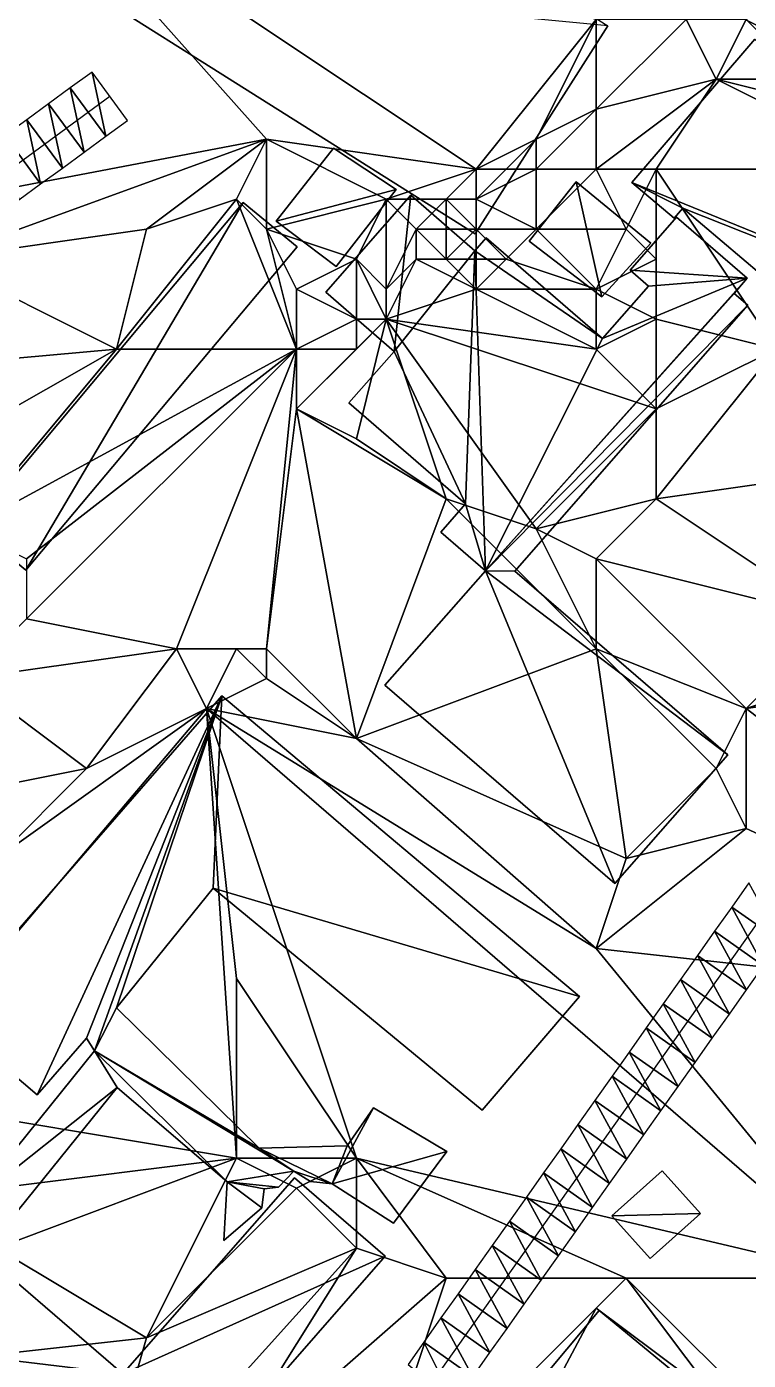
# Model space of a CAD drawing. Header units: metres. Extents: x -1103 to 901, y -902 to 905.
# Drawn here: x 556 to 604.1, y 50.5 to 139.5 of the extents above; entities that cross this region are included whole.
import ezdxf

# ---------------------------------------------------------------- set-up
doc = ezdxf.new("R2010")
doc.units = ezdxf.units.M
for name, color, linetype in [('OSM_BUILDING_FOOTPRINTS', 7, 'CONTINUOUS'), ('OSM_BUILDING_ROOFS', 1, 'CONTINUOUS'), ('OSM_BUILDING_WALLS', 8, 'CONTINUOUS'), ('OSM_ROAD_AXES', 2, 'CONTINUOUS'), ('OSM_ROAD_SURFACE', 9, 'CONTINUOUS'), ('OSM_TERRAIN', 3, 'CONTINUOUS')]:
    doc.layers.add(name, color=color, linetype=linetype)

msp = doc.modelspace()

# ---------------------------------------------------------------- linework, layer by layer
at = {"layer": 'OSM_BUILDING_FOOTPRINTS'}
for points in [[(558.889, 160.651, 11.126), (565.632, 156.802, 11.126), (564.537, 155.011, 11.126), (571.833, 150.41, 11.126), (572.54, 151.505, 11.126), (578.973, 147.446, 11.126), (578.255, 146.318, 11.126), (586.125, 141.353, 11.126), (587.805, 143.974, 11.126), (594.78, 139.572, 11.126), (585.915, 125.693, 11.126), (558.391, 143.067, 11.126), (556.556, 140.192, 11.126), (552.312, 142.868, 11.126), (553.937, 145.401, 11.126), (550.366, 147.657, 11.126), (558.889, 160.651, 11.126)], [(638.309, 108.197, 10.164), (633.258, 102.292, 10.164), (629.488, 105.477, 10.164), (627.654, 103.332, 10.164), (624.072, 106.373, 10.164), (615.704, 96.608, 10.164), (610.2, 101.264, 10.164), (618.811, 111.283, 10.164), (608.973, 119.611, 10.164), (608.254, 118.781, 10.164), (605.613, 121.015, 10.164), (606.331, 121.845, 10.164), (599.776, 127.396, 10.164), (599.201, 126.733, 10.164), (596.383, 129.11, 10.164), (604.585, 138.676, 10.164), (630.55, 116.691, 10.164), (629.599, 115.574, 10.164), (638.309, 108.197, 10.164)], [(576.486, 131.4, 12.444), (580.664, 128.635, 12.444), (576.652, 123.504, 12.444), (572.65, 126.523, 12.444), (576.486, 131.4, 12.444)], [(589.518, 125.196, 11.51), (592.658, 129.166, 11.51), (597.643, 125.063, 11.51), (594.382, 121.48, 11.51), (589.518, 125.196, 11.51)], [(575.955, 121.79, 10.566), (581.626, 128.259, 10.566), (585.904, 124.554, 10.566), (586.666, 125.417, 10.566), (594.426, 118.704, 10.566), (597.488, 122.199, 10.566), (596.261, 123.26, 10.566), (599.356, 126.799, 10.566), (604.076, 122.718, 10.566), (603.192, 121.712, 10.566), (604.109, 120.916, 10.566), (588.579, 103.177, 10.566), (602.771, 90.913, 10.566), (595.233, 82.32, 10.566), (579.912, 95.558, 10.566), (586.611, 103.199, 10.566), (583.626, 105.776, 10.566), (585.285, 107.667, 10.566), (577.503, 114.402, 10.566), (580.521, 117.841, 10.566), (575.955, 121.79, 10.566)], [(552.389, 106.197, 12.258), (570.462, 127.784, 12.258), (574.043, 124.82, 12.258), (555.959, 103.244, 12.258), (552.389, 106.197, 12.258)], [(550.907, 59.539, 9.167), (562.436, 49.597, 9.167), (573.877, 62.69, 9.167), (579.934, 57.459, 9.167), (561.739, 36.647, 9.167), (544.153, 51.82, 9.167), (550.907, 59.539, 9.167)], [(598.394, 63.155, 9.996), (600.958, 60.312, 9.996), (597.598, 57.315, 9.996), (595.033, 60.158, 9.996), (598.394, 63.155, 9.996)], [(594.193, 53.843, 7.769), (601.246, 48.026, 7.769), (570.958, 11.753, 7.769), (563.895, 17.57, 7.769), (594.193, 53.843, 7.769)]]:
    msp.add_polyline3d(points, close=True, dxfattribs=at)
for points in [[(550.454, 73.551, 9.439), (569.024, 94.861, 9.439), (592.878, 74.789, 9.439), (586.39, 67.213, 9.439), (568.449, 82.022, 9.439), (562.005, 74.037, 9.439), (571.522, 64.67, 9.439), (577.392, 64.825, 9.439), (579.138, 67.368, 9.439), (584.046, 64.449, 9.439), (580.487, 59.66, 9.439), (576.386, 62.292, 9.439), (574.938, 62.447, 9.439), (573.832, 63.133, 9.439), (572.804, 62.06, 9.439), (571.843, 61.949, 9.439), (571.699, 60.678, 9.439), (569.157, 58.499, 9.439), (569.389, 62.414, 9.439), (562.038, 68.707, 9.439), (553.306, 57.913, 9.439)], [(552.344, 61.021, 9.439), (560.546, 71.173, 9.439), (559.993, 72.013, 9.439), (556.721, 68.22, 9.439), (550.454, 73.551, 9.439)]]:
    msp.add_polyline3d(points, dxfattribs=at)
at = {"layer": 'OSM_BUILDING_ROOFS'}
for points in [[(599.821, 159.169, 21.048), (590.37, 146.816, 21.048), (610.311, 136.785, 21.048)], [(599.821, 159.169, 21.048), (610.311, 136.785, 21.048), (617.12, 150.144, 21.048)], [(558.391, 143.067, 21.126), (585.915, 125.693, 21.126), (594.78, 139.572, 21.126)], [(629.599, 115.574, 20.164), (604.585, 138.676, 20.164), (596.383, 129.11, 20.164)], [(580.664, 128.635, 22.444), (576.486, 131.4, 22.444), (572.65, 126.523, 22.444)], [(592.658, 129.166, 21.51), (589.518, 125.196, 21.51), (594.382, 121.48, 21.51)], [(592.658, 129.166, 21.51), (594.382, 121.48, 21.51), (597.643, 125.063, 21.51)], [(596.383, 129.11, 20.164), (599.201, 126.733, 20.164), (599.776, 127.396, 20.164)], [(629.599, 115.574, 20.164), (596.383, 129.11, 20.164), (599.776, 127.396, 20.164)], [(580.664, 128.635, 22.444), (572.65, 126.523, 22.444), (576.652, 123.504, 22.444)], [(581.626, 128.259, 20.566), (575.955, 121.79, 20.566), (580.521, 117.841, 20.566)], [(585.904, 124.554, 20.566), (581.626, 128.259, 20.566), (580.521, 117.841, 20.566)], [(570.462, 127.784, 22.258), (552.389, 106.197, 22.258), (555.959, 103.244, 22.258)], [(570.462, 127.784, 22.258), (555.959, 103.244, 22.258), (574.043, 124.82, 22.258)], [(629.599, 115.574, 20.164), (599.776, 127.396, 20.164), (606.331, 121.845, 20.164)], [(604.076, 122.718, 20.566), (599.356, 126.799, 20.566), (596.261, 123.26, 20.566)], [(594.426, 118.704, 20.566), (586.666, 125.417, 20.566), (585.904, 124.554, 20.566)], [(585.904, 124.554, 20.566), (580.521, 117.841, 20.566), (585.285, 107.667, 20.566)], [(585.904, 124.554, 20.566), (585.285, 107.667, 20.566), (586.611, 103.199, 20.566)], [(586.611, 103.199, 20.566), (594.426, 118.704, 20.566), (585.904, 124.554, 20.566)], [(604.076, 122.718, 20.566), (596.261, 123.26, 20.566), (597.488, 122.199, 20.566)], [(586.611, 103.199, 20.566), (603.192, 121.712, 20.566), (604.076, 122.718, 20.566)], [(586.611, 103.199, 20.566), (604.076, 122.718, 20.566), (594.426, 118.704, 20.566)], [(604.076, 122.718, 20.566), (597.488, 122.199, 20.566), (594.426, 118.704, 20.566)], [(586.611, 103.199, 20.566), (604.109, 120.916, 20.566), (603.192, 121.712, 20.566)], [(586.611, 103.199, 20.566), (588.579, 103.177, 20.566), (604.109, 120.916, 20.566)], [(580.521, 117.841, 20.566), (577.503, 114.402, 20.566), (585.285, 107.667, 20.566)], [(585.285, 107.667, 20.566), (583.626, 105.776, 20.566), (586.611, 103.199, 20.566)], [(586.611, 103.199, 20.566), (579.912, 95.558, 20.566), (595.233, 82.32, 20.566)], [(586.611, 103.199, 20.566), (595.233, 82.32, 20.566), (602.771, 90.913, 20.566)], [(586.611, 103.199, 20.566), (602.771, 90.913, 20.566), (588.579, 103.177, 20.566)], [(569.024, 94.861, 19.439), (550.454, 73.551, 19.439), (556.721, 68.22, 19.439)], [(569.024, 94.861, 19.439), (556.721, 68.22, 19.439), (559.993, 72.013, 19.439)], [(569.024, 94.861, 19.439), (559.993, 72.013, 19.439), (560.546, 71.173, 19.439)], [(562.005, 74.037, 19.439), (569.024, 94.861, 19.439), (560.546, 71.173, 19.439)], [(562.005, 74.037, 19.439), (568.449, 82.022, 19.439), (569.024, 94.861, 19.439)], [(568.449, 82.022, 19.439), (592.878, 74.789, 19.439), (569.024, 94.861, 19.439)], [(568.449, 82.022, 19.439), (586.39, 67.213, 19.439), (592.878, 74.789, 19.439)], [(560.546, 71.173, 19.439), (571.522, 64.67, 19.439), (562.005, 74.037, 19.439)], [(560.546, 71.173, 19.439), (552.344, 61.021, 19.439), (562.038, 68.707, 19.439)], [(560.546, 71.173, 19.439), (562.038, 68.707, 19.439), (569.389, 62.414, 19.439)], [(560.546, 71.173, 19.439), (569.389, 62.414, 19.439), (573.832, 63.133, 19.439)], [(560.546, 71.173, 19.439), (573.832, 63.133, 19.439), (571.522, 64.67, 19.439)], [(552.344, 61.021, 19.439), (553.306, 57.913, 19.439), (562.038, 68.707, 19.439)], [(576.386, 62.292, 19.439), (584.046, 64.449, 19.439), (579.138, 67.368, 19.439)], [(576.386, 62.292, 19.439), (579.138, 67.368, 19.439), (577.392, 64.825, 19.439)], [(576.386, 62.292, 19.439), (577.392, 64.825, 19.439), (571.522, 64.67, 19.439)], [(573.832, 63.133, 19.439), (576.386, 62.292, 19.439), (571.522, 64.67, 19.439)], [(576.386, 62.292, 19.439), (580.487, 59.66, 19.439), (584.046, 64.449, 19.439)], [(562.436, 49.597, 19.167), (579.934, 57.459, 19.167), (573.877, 62.69, 19.167)], [(569.389, 62.414, 19.439), (569.157, 58.499, 19.439), (571.699, 60.678, 19.439)], [(569.389, 62.414, 19.439), (572.804, 62.06, 19.439), (573.832, 63.133, 19.439)], [(569.389, 62.414, 19.439), (571.699, 60.678, 19.439), (571.843, 61.949, 19.439)], [(569.389, 62.414, 19.439), (571.843, 61.949, 19.439), (572.804, 62.06, 19.439)], [(573.832, 63.133, 19.439), (574.938, 62.447, 19.439), (576.386, 62.292, 19.439)], [(600.958, 60.312, 19.996), (598.394, 63.155, 19.996), (595.033, 60.158, 19.996)], [(600.958, 60.312, 19.996), (595.033, 60.158, 19.996), (597.598, 57.315, 19.996)], [(562.436, 49.597, 19.167), (550.907, 59.539, 19.167), (544.153, 51.82, 19.167)], [(562.436, 49.597, 19.167), (561.739, 36.647, 19.167), (579.934, 57.459, 19.167)], [(601.246, 48.026, 17.769), (594.193, 53.843, 17.769), (563.895, 17.57, 17.769)], [(562.436, 49.597, 19.167), (544.153, 51.82, 19.167), (561.739, 36.647, 19.167)]]:
    msp.add_3dface(points, dxfattribs=at)
at = {"layer": 'OSM_BUILDING_WALLS'}
for points in [[(590.37, 146.816, 11.048), (610.311, 136.785, 11.048), (610.311, 136.785, 21.048)], [(590.37, 146.816, 11.048), (610.311, 136.785, 21.048), (590.37, 146.816, 21.048)], [(558.391, 143.067, 11.126), (585.915, 125.693, 11.126), (585.915, 125.693, 21.126)], [(558.391, 143.067, 11.126), (585.915, 125.693, 21.126), (558.391, 143.067, 21.126)], [(585.915, 125.693, 11.126), (594.78, 139.572, 11.126), (594.78, 139.572, 21.126)], [(585.915, 125.693, 11.126), (594.78, 139.572, 21.126), (585.915, 125.693, 21.126)], [(604.585, 138.676, 10.164), (596.383, 129.11, 10.164), (596.383, 129.11, 20.164)], [(604.585, 138.676, 10.164), (596.383, 129.11, 20.164), (604.585, 138.676, 20.164)], [(576.486, 131.4, 12.444), (572.65, 126.523, 12.444), (572.65, 126.523, 22.444)], [(576.486, 131.4, 12.444), (572.65, 126.523, 22.444), (576.486, 131.4, 22.444)], [(580.664, 128.635, 12.444), (576.486, 131.4, 12.444), (576.486, 131.4, 22.444)], [(580.664, 128.635, 12.444), (576.486, 131.4, 22.444), (580.664, 128.635, 22.444)], [(592.658, 129.166, 11.51), (589.518, 125.196, 11.51), (589.518, 125.196, 21.51)], [(592.658, 129.166, 11.51), (589.518, 125.196, 21.51), (592.658, 129.166, 21.51)], [(597.643, 125.063, 11.51), (592.658, 129.166, 11.51), (592.658, 129.166, 21.51)], [(597.643, 125.063, 11.51), (592.658, 129.166, 21.51), (597.643, 125.063, 21.51)], [(596.383, 129.11, 10.164), (599.201, 126.733, 10.164), (599.201, 126.733, 20.164)], [(596.383, 129.11, 10.164), (599.201, 126.733, 20.164), (596.383, 129.11, 20.164)], [(581.626, 128.259, 10.566), (575.955, 121.79, 10.566), (575.955, 121.79, 20.566)], [(581.626, 128.259, 10.566), (575.955, 121.79, 20.566), (581.626, 128.259, 20.566)], [(576.652, 123.504, 12.444), (580.664, 128.635, 12.444), (580.664, 128.635, 22.444)], [(576.652, 123.504, 12.444), (580.664, 128.635, 22.444), (576.652, 123.504, 22.444)], [(585.904, 124.554, 10.566), (581.626, 128.259, 10.566), (581.626, 128.259, 20.566)], [(585.904, 124.554, 10.566), (581.626, 128.259, 20.566), (585.904, 124.554, 20.566)], [(570.462, 127.784, 12.258), (552.389, 106.197, 12.258), (552.389, 106.197, 22.258)], [(570.462, 127.784, 12.258), (552.389, 106.197, 22.258), (570.462, 127.784, 22.258)], [(574.043, 124.82, 12.258), (570.462, 127.784, 12.258), (570.462, 127.784, 22.258)], [(574.043, 124.82, 12.258), (570.462, 127.784, 22.258), (574.043, 124.82, 22.258)], [(599.201, 126.733, 10.164), (599.776, 127.396, 10.164), (599.776, 127.396, 20.164)], [(599.201, 126.733, 10.164), (599.776, 127.396, 20.164), (599.201, 126.733, 20.164)], [(599.776, 127.396, 10.164), (606.331, 121.845, 10.164), (606.331, 121.845, 20.164)], [(599.776, 127.396, 10.164), (606.331, 121.845, 20.164), (599.776, 127.396, 20.164)], [(572.65, 126.523, 12.444), (576.652, 123.504, 12.444), (576.652, 123.504, 22.444)], [(572.65, 126.523, 12.444), (576.652, 123.504, 22.444), (572.65, 126.523, 22.444)], [(599.356, 126.799, 10.566), (596.261, 123.26, 10.566), (596.261, 123.26, 20.566)], [(599.356, 126.799, 10.566), (596.261, 123.26, 20.566), (599.356, 126.799, 20.566)], [(604.076, 122.718, 10.566), (599.356, 126.799, 10.566), (599.356, 126.799, 20.566)], [(604.076, 122.718, 10.566), (599.356, 126.799, 20.566), (604.076, 122.718, 20.566)], [(555.959, 103.244, 12.258), (574.043, 124.82, 12.258), (574.043, 124.82, 22.258)], [(555.959, 103.244, 12.258), (574.043, 124.82, 22.258), (555.959, 103.244, 22.258)], [(586.666, 125.417, 10.566), (585.904, 124.554, 10.566), (585.904, 124.554, 20.566)], [(586.666, 125.417, 10.566), (585.904, 124.554, 20.566), (586.666, 125.417, 20.566)], [(594.426, 118.704, 10.566), (586.666, 125.417, 10.566), (586.666, 125.417, 20.566)], [(594.426, 118.704, 10.566), (586.666, 125.417, 20.566), (594.426, 118.704, 20.566)], [(589.518, 125.196, 11.51), (594.382, 121.48, 11.51), (594.382, 121.48, 21.51)], [(589.518, 125.196, 11.51), (594.382, 121.48, 21.51), (589.518, 125.196, 21.51)], [(594.382, 121.48, 11.51), (597.643, 125.063, 11.51), (597.643, 125.063, 21.51)], [(594.382, 121.48, 11.51), (597.643, 125.063, 21.51), (594.382, 121.48, 21.51)], [(596.261, 123.26, 10.566), (597.488, 122.199, 10.566), (597.488, 122.199, 20.566)], [(596.261, 123.26, 10.566), (597.488, 122.199, 20.566), (596.261, 123.26, 20.566)], [(597.488, 122.199, 10.566), (594.426, 118.704, 10.566), (594.426, 118.704, 20.566)], [(597.488, 122.199, 10.566), (594.426, 118.704, 20.566), (597.488, 122.199, 20.566)], [(603.192, 121.712, 10.566), (604.076, 122.718, 10.566), (604.076, 122.718, 20.566)], [(603.192, 121.712, 10.566), (604.076, 122.718, 20.566), (603.192, 121.712, 20.566)], [(575.955, 121.79, 10.566), (580.521, 117.841, 10.566), (580.521, 117.841, 20.566)], [(575.955, 121.79, 10.566), (580.521, 117.841, 20.566), (575.955, 121.79, 20.566)], [(604.109, 120.916, 10.566), (603.192, 121.712, 10.566), (603.192, 121.712, 20.566)], [(604.109, 120.916, 10.566), (603.192, 121.712, 20.566), (604.109, 120.916, 20.566)], [(588.579, 103.177, 10.566), (604.109, 120.916, 10.566), (604.109, 120.916, 20.566)], [(588.579, 103.177, 10.566), (604.109, 120.916, 20.566), (588.579, 103.177, 20.566)], [(580.521, 117.841, 10.566), (577.503, 114.402, 10.566), (577.503, 114.402, 20.566)], [(580.521, 117.841, 10.566), (577.503, 114.402, 20.566), (580.521, 117.841, 20.566)], [(577.503, 114.402, 10.566), (585.285, 107.667, 10.566), (585.285, 107.667, 20.566)], [(577.503, 114.402, 10.566), (585.285, 107.667, 20.566), (577.503, 114.402, 20.566)], [(585.285, 107.667, 10.566), (583.626, 105.776, 10.566), (583.626, 105.776, 20.566)], [(585.285, 107.667, 10.566), (583.626, 105.776, 20.566), (585.285, 107.667, 20.566)], [(583.626, 105.776, 10.566), (586.611, 103.199, 10.566), (586.611, 103.199, 20.566)], [(583.626, 105.776, 10.566), (586.611, 103.199, 20.566), (583.626, 105.776, 20.566)], [(586.611, 103.199, 10.566), (579.912, 95.558, 10.566), (579.912, 95.558, 20.566)], [(586.611, 103.199, 10.566), (579.912, 95.558, 20.566), (586.611, 103.199, 20.566)], [(602.771, 90.913, 10.566), (588.579, 103.177, 10.566), (588.579, 103.177, 20.566)], [(602.771, 90.913, 10.566), (588.579, 103.177, 20.566), (602.771, 90.913, 20.566)], [(579.912, 95.558, 10.566), (595.233, 82.32, 10.566), (595.233, 82.32, 20.566)], [(579.912, 95.558, 10.566), (595.233, 82.32, 20.566), (579.912, 95.558, 20.566)], [(569.024, 94.861, 9.439), (550.454, 73.551, 9.439), (550.454, 73.551, 19.439)], [(569.024, 94.861, 9.439), (550.454, 73.551, 19.439), (569.024, 94.861, 19.439)], [(592.878, 74.789, 9.439), (569.024, 94.861, 9.439), (569.024, 94.861, 19.439)], [(592.878, 74.789, 9.439), (569.024, 94.861, 19.439), (592.878, 74.789, 19.439)], [(595.233, 82.32, 10.566), (602.771, 90.913, 10.566), (602.771, 90.913, 20.566)], [(595.233, 82.32, 10.566), (602.771, 90.913, 20.566), (595.233, 82.32, 20.566)], [(562.005, 74.037, 9.439), (568.449, 82.022, 9.439), (568.449, 82.022, 19.439)], [(562.005, 74.037, 9.439), (568.449, 82.022, 19.439), (562.005, 74.037, 19.439)], [(568.449, 82.022, 9.439), (586.39, 67.213, 9.439), (586.39, 67.213, 19.439)], [(568.449, 82.022, 9.439), (586.39, 67.213, 19.439), (568.449, 82.022, 19.439)], [(586.39, 67.213, 9.439), (592.878, 74.789, 9.439), (592.878, 74.789, 19.439)], [(586.39, 67.213, 9.439), (592.878, 74.789, 19.439), (586.39, 67.213, 19.439)], [(571.522, 64.67, 9.439), (562.005, 74.037, 9.439), (562.005, 74.037, 19.439)], [(571.522, 64.67, 9.439), (562.005, 74.037, 19.439), (571.522, 64.67, 19.439)], [(550.454, 73.551, 9.439), (556.721, 68.22, 9.439), (556.721, 68.22, 19.439)], [(550.454, 73.551, 9.439), (556.721, 68.22, 19.439), (550.454, 73.551, 19.439)], [(556.721, 68.22, 9.439), (559.993, 72.013, 9.439), (559.993, 72.013, 19.439)], [(556.721, 68.22, 9.439), (559.993, 72.013, 19.439), (556.721, 68.22, 19.439)], [(559.993, 72.013, 9.439), (560.546, 71.173, 9.439), (560.546, 71.173, 19.439)], [(559.993, 72.013, 9.439), (560.546, 71.173, 19.439), (559.993, 72.013, 19.439)], [(560.546, 71.173, 9.439), (552.344, 61.021, 9.439), (552.344, 61.021, 19.439)], [(560.546, 71.173, 9.439), (552.344, 61.021, 19.439), (560.546, 71.173, 19.439)], [(553.306, 57.913, 9.439), (562.038, 68.707, 9.439), (562.038, 68.707, 19.439)], [(553.306, 57.913, 9.439), (562.038, 68.707, 19.439), (553.306, 57.913, 19.439)], [(562.038, 68.707, 9.439), (569.389, 62.414, 9.439), (569.389, 62.414, 19.439)], [(562.038, 68.707, 9.439), (569.389, 62.414, 19.439), (562.038, 68.707, 19.439)], [(579.138, 67.368, 9.439), (577.392, 64.825, 9.439), (577.392, 64.825, 19.439)], [(579.138, 67.368, 9.439), (577.392, 64.825, 19.439), (579.138, 67.368, 19.439)], [(584.046, 64.449, 9.439), (579.138, 67.368, 9.439), (579.138, 67.368, 19.439)], [(584.046, 64.449, 9.439), (579.138, 67.368, 19.439), (584.046, 64.449, 19.439)], [(577.392, 64.825, 9.439), (571.522, 64.67, 9.439), (571.522, 64.67, 19.439)], [(577.392, 64.825, 9.439), (571.522, 64.67, 19.439), (577.392, 64.825, 19.439)], [(580.487, 59.66, 9.439), (584.046, 64.449, 9.439), (584.046, 64.449, 19.439)], [(580.487, 59.66, 9.439), (584.046, 64.449, 19.439), (580.487, 59.66, 19.439)], [(573.877, 62.69, 9.167), (562.436, 49.597, 9.167), (562.436, 49.597, 19.167)], [(573.877, 62.69, 9.167), (562.436, 49.597, 19.167), (573.877, 62.69, 19.167)], [(569.389, 62.414, 9.439), (569.157, 58.499, 9.439), (569.157, 58.499, 19.439)], [(569.389, 62.414, 9.439), (569.157, 58.499, 19.439), (569.389, 62.414, 19.439)], [(572.804, 62.06, 9.439), (573.832, 63.133, 9.439), (573.832, 63.133, 19.439)], [(572.804, 62.06, 9.439), (573.832, 63.133, 19.439), (572.804, 62.06, 19.439)], [(573.832, 63.133, 9.439), (574.938, 62.447, 9.439), (574.938, 62.447, 19.439)], [(573.832, 63.133, 9.439), (574.938, 62.447, 19.439), (573.832, 63.133, 19.439)], [(579.934, 57.459, 9.167), (573.877, 62.69, 9.167), (573.877, 62.69, 19.167)], [(579.934, 57.459, 9.167), (573.877, 62.69, 19.167), (579.934, 57.459, 19.167)], [(574.938, 62.447, 9.439), (576.386, 62.292, 9.439), (576.386, 62.292, 19.439)], [(574.938, 62.447, 9.439), (576.386, 62.292, 19.439), (574.938, 62.447, 19.439)], [(598.394, 63.155, 9.996), (595.033, 60.158, 9.996), (595.033, 60.158, 19.996)], [(598.394, 63.155, 9.996), (595.033, 60.158, 19.996), (598.394, 63.155, 19.996)], [(600.958, 60.312, 9.996), (598.394, 63.155, 9.996), (598.394, 63.155, 19.996)], [(600.958, 60.312, 9.996), (598.394, 63.155, 19.996), (600.958, 60.312, 19.996)], [(571.699, 60.678, 9.439), (571.843, 61.949, 9.439), (571.843, 61.949, 19.439)], [(571.699, 60.678, 9.439), (571.843, 61.949, 19.439), (571.699, 60.678, 19.439)], [(571.843, 61.949, 9.439), (572.804, 62.06, 9.439), (572.804, 62.06, 19.439)], [(571.843, 61.949, 9.439), (572.804, 62.06, 19.439), (571.843, 61.949, 19.439)], [(576.386, 62.292, 9.439), (580.487, 59.66, 9.439), (580.487, 59.66, 19.439)], [(576.386, 62.292, 9.439), (580.487, 59.66, 19.439), (576.386, 62.292, 19.439)], [(569.157, 58.499, 9.439), (571.699, 60.678, 9.439), (571.699, 60.678, 19.439)], [(569.157, 58.499, 9.439), (571.699, 60.678, 19.439), (569.157, 58.499, 19.439)], [(595.033, 60.158, 9.996), (597.598, 57.315, 9.996), (597.598, 57.315, 19.996)], [(595.033, 60.158, 9.996), (597.598, 57.315, 19.996), (595.033, 60.158, 19.996)], [(597.598, 57.315, 9.996), (600.958, 60.312, 9.996), (600.958, 60.312, 19.996)], [(597.598, 57.315, 9.996), (600.958, 60.312, 19.996), (597.598, 57.315, 19.996)], [(562.436, 49.597, 9.167), (550.907, 59.539, 9.167), (550.907, 59.539, 19.167)], [(562.436, 49.597, 9.167), (550.907, 59.539, 19.167), (562.436, 49.597, 19.167)], [(561.739, 36.647, 9.167), (579.934, 57.459, 9.167), (579.934, 57.459, 19.167)], [(561.739, 36.647, 9.167), (579.934, 57.459, 19.167), (561.739, 36.647, 19.167)], [(594.193, 53.843, 7.769), (563.895, 17.57, 7.769), (563.895, 17.57, 17.769)], [(594.193, 53.843, 7.769), (563.895, 17.57, 17.769), (594.193, 53.843, 17.769)], [(601.246, 48.026, 7.769), (594.193, 53.843, 7.769), (594.193, 53.843, 17.769)], [(601.246, 48.026, 7.769), (594.193, 53.843, 17.769), (601.246, 48.026, 17.769)], [(544.153, 51.82, 9.167), (561.739, 36.647, 9.167), (561.739, 36.647, 19.167)], [(544.153, 51.82, 9.167), (561.739, 36.647, 19.167), (544.153, 51.82, 19.167)]]:
    msp.add_3dface(points, dxfattribs=at)
at = {"layer": 'OSM_ROAD_AXES'}
for points in [[(498.899, 83.858, 12.588), (533.454, 116.592, 14.027), (540.55, 120.983, 14.445), (549.968, 126.379, 14.924), (561.552, 134.873, 14.971)], [(630.362, 98.466, 12.058), (616.887, 93.135, 12.044), (610.376, 87.672, 12.002), (582.996, 48.955, 11.811), (565.752, 31.548, 10.65), (560.534, 31.405, 10.368), (554.024, 33.992, 10.116), (498.899, 83.858, 12.588), (490.72, 86.103, 12.413), (481.821, 90.051, 12.59), (459.758, 117.832, 15.625), (451.767, 124.987, 16.333)]]:
    msp.add_polyline3d(points, dxfattribs=at)
at = {"layer": 'OSM_ROAD_SURFACE'}
for points in [[(561.287, 132.198, 15.014), (560.37, 136.485, 15.023), (558.922, 135.424, 15.019)], [(561.287, 132.198, 15.014), (562.735, 133.26, 15.018), (560.37, 136.485, 15.023)], [(559.839, 131.136, 15.01), (558.922, 135.424, 15.019), (557.474, 134.362, 15.015)], [(559.839, 131.136, 15.01), (561.287, 132.198, 15.014), (558.922, 135.424, 15.019)], [(558.391, 130.075, 15.006), (557.474, 134.362, 15.015), (556.026, 133.301, 15.011)], [(558.391, 130.075, 15.006), (559.839, 131.136, 15.01), (557.474, 134.362, 15.015)], [(556.943, 129.013, 15.001), (556.026, 133.301, 15.011), (554.578, 132.239, 15.007)], [(556.943, 129.013, 15.001), (558.391, 130.075, 15.006), (556.026, 133.301, 15.011)], [(555.495, 127.951, 14.989), (556.943, 129.013, 15.001), (554.578, 132.239, 15.007)], [(604.18, 82.374, 12.029), (603.039, 80.761, 12.025), (606.305, 78.451, 11.998)], [(603.039, 80.761, 12.025), (601.898, 79.148, 12.021), (605.164, 76.838, 11.994)], [(603.039, 80.761, 12.025), (605.164, 76.838, 11.994), (606.305, 78.451, 11.998)], [(601.898, 79.148, 12.021), (600.757, 77.534, 12.017), (604.023, 75.225, 11.989)], [(601.898, 79.148, 12.021), (604.023, 75.225, 11.989), (605.164, 76.838, 11.994)], [(600.757, 77.534, 12.017), (599.617, 75.921, 12.013), (602.882, 73.612, 11.984)], [(600.757, 77.534, 12.017), (602.882, 73.612, 11.984), (604.023, 75.225, 11.989)], [(599.617, 75.921, 12.013), (598.476, 74.308, 12.008), (601.742, 71.998, 11.979)], [(599.617, 75.921, 12.013), (601.742, 71.998, 11.979), (602.882, 73.612, 11.984)], [(598.476, 74.308, 12.008), (597.335, 72.695, 11.991), (600.601, 70.385, 11.974)], [(598.476, 74.308, 12.008), (600.601, 70.385, 11.974), (601.742, 71.998, 11.979)], [(597.335, 72.695, 11.991), (596.194, 71.082, 11.958), (599.46, 68.772, 11.945)], [(597.335, 72.695, 11.991), (599.46, 68.772, 11.945), (600.601, 70.385, 11.974)], [(596.194, 71.082, 11.958), (595.053, 69.468, 11.94), (598.319, 67.159, 11.92)], [(596.194, 71.082, 11.958), (598.319, 67.159, 11.92), (599.46, 68.772, 11.945)], [(595.053, 69.468, 11.94), (593.912, 67.855, 11.941), (597.178, 65.546, 11.922)], [(595.053, 69.468, 11.94), (597.178, 65.546, 11.922), (598.319, 67.159, 11.92)], [(593.912, 67.855, 11.941), (592.771, 66.242, 11.943), (596.037, 63.932, 11.923)], [(593.912, 67.855, 11.941), (596.037, 63.932, 11.923), (597.178, 65.546, 11.922)], [(592.771, 66.242, 11.943), (591.631, 64.629, 11.944), (594.896, 62.319, 11.924)], [(592.771, 66.242, 11.943), (594.896, 62.319, 11.924), (596.037, 63.932, 11.923)], [(591.631, 64.629, 11.944), (590.49, 63.016, 11.945), (593.756, 60.706, 11.925)], [(591.631, 64.629, 11.944), (593.756, 60.706, 11.925), (594.896, 62.319, 11.924)], [(590.49, 63.016, 11.945), (589.349, 61.402, 11.946), (592.615, 59.093, 11.96)], [(590.49, 63.016, 11.945), (592.615, 59.093, 11.96), (593.756, 60.706, 11.925)], [(589.349, 61.402, 11.946), (588.208, 59.789, 11.988), (591.474, 57.479, 11.997)], [(589.349, 61.402, 11.946), (591.474, 57.479, 11.997), (592.615, 59.093, 11.96)], [(588.208, 59.789, 11.988), (587.067, 58.176, 12.01), (590.333, 55.866, 12.011)], [(588.208, 59.789, 11.988), (590.333, 55.866, 12.011), (591.474, 57.479, 11.997)], [(587.067, 58.176, 12.01), (585.926, 56.563, 12.029), (589.192, 54.253, 11.973)], [(587.067, 58.176, 12.01), (589.192, 54.253, 11.973), (590.333, 55.866, 12.011)], [(585.926, 56.563, 12.029), (584.785, 54.949, 12.011), (588.051, 52.64, 11.936)], [(585.926, 56.563, 12.029), (588.051, 52.64, 11.936), (589.192, 54.253, 11.973)], [(584.785, 54.949, 12.011), (583.645, 53.336, 11.973), (586.91, 51.027, 11.898)], [(584.785, 54.949, 12.011), (586.91, 51.027, 11.898), (588.051, 52.64, 11.936)], [(583.645, 53.336, 11.973), (582.504, 51.723, 11.934), (585.77, 49.413, 11.861)], [(583.645, 53.336, 11.973), (585.77, 49.413, 11.861), (586.91, 51.027, 11.898)], [(582.504, 51.723, 11.934), (581.461, 50.238, 11.882), (584.53, 47.672, 11.82)], [(582.504, 51.723, 11.934), (584.53, 47.672, 11.82), (585.77, 49.413, 11.861)]]:
    msp.add_3dface(points, dxfattribs=at)
at = {"layer": 'OSM_TERRAIN'}
for points in [[(530, 124, 14.909), (572, 132, 14.976), (556, 150, 15)], [(572, 132, 14.976), (586, 130, 15), (556, 150, 15)], [(586, 130, 15), (594, 140, 15), (556, 150, 15)], [(604, 140, 14.444), (608, 136, 13.476), (608, 142, 14.444)], [(590, 132, 14.954), (594, 140, 15), (586, 130, 15)], [(590, 132, 14.954), (594, 134, 14.515), (594, 140, 15)], [(602, 136, 12.629), (600, 140, 14.274), (594, 134, 14.515)], [(594, 134, 14.515), (600, 140, 14.274), (594, 140, 15)], [(602, 136, 12.629), (604, 140, 14.444), (600, 140, 14.274)], [(602, 136, 12.629), (608, 136, 13.476), (604, 140, 14.444)], [(594, 130, 13.613), (602, 136, 12.629), (594, 134, 14.515)], [(594, 130, 13.613), (598, 130, 12.583), (602, 136, 12.629)], [(598, 130, 12.583), (614, 130, 12.588), (602, 136, 12.629)], [(614, 130, 12.588), (610, 134, 13.106), (602, 136, 12.629)], [(602, 136, 12.629), (610, 134, 13.106), (608, 136, 13.476)], [(590, 130, 14.395), (594, 134, 14.515), (590, 132, 14.954)], [(590, 130, 14.395), (594, 130, 13.613), (594, 134, 14.515)], [(550, 124, 14.896), (572, 132, 14.976), (530, 124, 14.909)], [(564, 126, 14.876), (572, 132, 14.976), (550, 124, 14.896)], [(564, 126, 14.876), (570, 128, 14.495), (572, 132, 14.976)], [(570, 128, 14.495), (572, 126, 14.657), (572, 132, 14.976)], [(572, 126, 14.657), (580, 128, 14.74), (572, 132, 14.976)], [(572, 132, 14.976), (580, 128, 14.74), (586, 130, 15)], [(586, 130, 15), (588, 130, 15), (590, 132, 14.954)], [(588, 130, 15), (590, 130, 14.395), (590, 132, 14.954)], [(580, 128, 14.74), (584, 128, 13.669), (586, 130, 15)], [(584, 128, 13.669), (586, 128, 14.232), (586, 130, 15)], [(586, 128, 14.232), (588, 130, 15), (586, 130, 15)], [(586, 128, 14.232), (590, 130, 14.395), (588, 130, 15)], [(586, 128, 14.232), (590, 126, 13.705), (590, 130, 14.395)], [(596, 126, 13.709), (594, 130, 13.613), (590, 126, 13.705)], [(590, 126, 13.705), (594, 130, 13.613), (590, 130, 14.395)], [(594, 130, 13.613), (596, 126, 13.709), (598, 130, 12.583)], [(598, 124, 13.461), (598, 130, 12.583), (596, 126, 13.709)], [(598, 120, 12.778), (598, 130, 12.583), (598, 124, 13.461)], [(598, 130, 12.583), (598, 120, 12.778), (606, 118, 12.573)], [(606, 118, 12.573), (614, 130, 12.588), (598, 130, 12.583)], [(574, 118, 14.314), (570, 128, 14.495), (562, 118, 14.349)], [(564, 126, 14.876), (562, 118, 14.349), (570, 128, 14.495)], [(574, 118, 14.314), (572, 126, 14.657), (570, 128, 14.495)], [(578, 124, 14.353), (580, 128, 14.74), (572, 126, 14.657)], [(578, 124, 14.353), (580, 122, 12.918), (580, 128, 14.74)], [(580, 122, 12.918), (582, 126, 13.372), (580, 128, 14.74)], [(582, 126, 13.372), (584, 128, 13.669), (580, 128, 14.74)], [(582, 126, 13.372), (584, 126, 12.695), (584, 128, 13.669)], [(584, 126, 12.695), (586, 126, 13.255), (584, 128, 13.669)], [(586, 126, 13.255), (586, 128, 14.232), (584, 128, 13.669)], [(586, 126, 13.255), (590, 126, 13.705), (586, 128, 14.232)], [(562, 118, 14.349), (564, 126, 14.876), (550, 124, 14.896)], [(574, 118, 14.314), (574, 122, 14.233), (572, 126, 14.657)], [(574, 122, 14.233), (578, 124, 14.353), (572, 126, 14.657)], [(580, 122, 12.918), (582, 124, 12.743), (582, 126, 13.372)], [(582, 124, 12.743), (584, 124, 12.695), (582, 126, 13.372)], [(584, 124, 12.695), (584, 126, 12.695), (582, 126, 13.372)], [(584, 124, 12.695), (586, 124, 12.767), (586, 126, 13.255)], [(584, 124, 12.695), (586, 126, 13.255), (584, 126, 12.695)], [(586, 124, 12.767), (588, 124, 13.219), (586, 126, 13.255)], [(588, 124, 13.219), (590, 126, 13.705), (586, 126, 13.255)], [(588, 124, 13.219), (594, 122, 13.709), (590, 126, 13.705)], [(594, 122, 13.709), (596, 126, 13.709), (590, 126, 13.705)], [(594, 122, 13.709), (598, 124, 13.461), (596, 126, 13.709)], [(562, 118, 14.349), (550, 124, 14.896), (540, 116, 14.382)], [(578, 120, 12.826), (578, 124, 14.353), (574, 122, 14.233)], [(578, 120, 12.826), (580, 120, 12.695), (578, 124, 14.353)], [(580, 120, 12.695), (580, 122, 12.918), (578, 124, 14.353)], [(580, 120, 12.695), (582, 124, 12.743), (580, 122, 12.918)], [(580, 120, 12.695), (586, 122, 12.695), (582, 124, 12.743)], [(582, 124, 12.743), (586, 122, 12.695), (584, 124, 12.695)], [(586, 122, 12.695), (586, 124, 12.767), (584, 124, 12.695)], [(586, 122, 12.695), (588, 124, 13.219), (586, 124, 12.767)], [(586, 122, 12.695), (594, 122, 13.709), (588, 124, 13.219)], [(594, 122, 13.709), (598, 120, 12.778), (598, 124, 13.461)], [(574, 118, 14.314), (578, 120, 12.826), (574, 122, 14.233)], [(580, 120, 12.695), (594, 118, 12.822), (586, 122, 12.695)], [(594, 118, 12.822), (594, 122, 13.709), (586, 122, 12.695)], [(594, 118, 12.822), (598, 120, 12.778), (594, 122, 13.709)], [(578, 112, 13.023), (580, 120, 12.695), (574, 114, 13.912)], [(580, 120, 12.695), (578, 118, 13.194), (574, 114, 13.912)], [(574, 118, 14.314), (578, 118, 13.194), (578, 120, 12.826)], [(584, 108, 12.701), (580, 120, 12.695), (578, 112, 13.023)], [(578, 118, 13.194), (580, 120, 12.695), (578, 120, 12.826)], [(584, 108, 12.701), (590, 106, 12.695), (580, 120, 12.695)], [(590, 106, 12.695), (598, 114, 12.695), (580, 120, 12.695)], [(580, 120, 12.695), (598, 114, 12.695), (594, 118, 12.822)], [(598, 114, 12.695), (598, 120, 12.778), (594, 118, 12.822)], [(598, 114, 12.695), (606, 118, 12.573), (598, 120, 12.778)], [(540, 116, 14.382), (548, 110, 14.084), (562, 118, 14.349)], [(552, 106, 14.289), (562, 118, 14.349), (548, 110, 14.084)], [(556, 104, 14.34), (574, 118, 14.314), (552, 106, 14.289)], [(552, 106, 14.289), (574, 118, 14.314), (562, 118, 14.349)], [(566, 98, 13.447), (574, 118, 14.314), (556, 100, 13.702)], [(556, 104, 14.34), (556, 100, 13.702), (574, 118, 14.314)], [(566, 98, 13.447), (572, 98, 13.381), (574, 118, 14.314)], [(572, 98, 13.381), (574, 114, 13.912), (574, 118, 14.314)], [(574, 114, 13.912), (578, 118, 13.194), (574, 118, 14.314)], [(598, 108, 12.078), (612, 110, 12.084), (606, 118, 12.573)], [(598, 108, 12.078), (606, 118, 12.573), (598, 114, 12.695)], [(572, 98, 13.381), (578, 92, 12.67), (574, 114, 13.912)], [(578, 92, 12.67), (584, 108, 12.701), (574, 114, 13.912)], [(574, 114, 13.912), (584, 108, 12.701), (578, 112, 13.023)], [(598, 108, 12.078), (598, 114, 12.695), (590, 106, 12.695)], [(610, 100, 12.026), (612, 110, 12.084), (598, 108, 12.078)], [(578, 92, 12.67), (594, 98, 12.695), (584, 108, 12.701)], [(594, 98, 12.695), (590, 106, 12.695), (584, 108, 12.701)], [(594, 104, 12.08), (598, 108, 12.078), (590, 106, 12.695)], [(594, 104, 12.08), (610, 100, 12.026), (598, 108, 12.078)], [(594, 98, 12.695), (594, 104, 12.08), (590, 106, 12.695)], [(594, 98, 12.695), (604, 94, 12.082), (594, 104, 12.08)], [(594, 104, 12.08), (604, 94, 12.082), (610, 100, 12.026)], [(552, 96, 13.296), (566, 98, 13.447), (556, 100, 13.702)], [(604, 94, 12.082), (616, 98, 12.515), (610, 100, 12.026)], [(552, 96, 13.296), (560, 90, 12.927), (566, 98, 13.447)], [(568, 94, 12.065), (566, 98, 13.447), (560, 90, 12.927)], [(568, 94, 12.065), (570, 98, 13.161), (566, 98, 13.447)], [(570, 98, 13.161), (572, 98, 13.381), (566, 98, 13.447)], [(568, 94, 12.065), (572, 96, 12.893), (570, 98, 13.161)], [(572, 96, 12.893), (572, 98, 13.381), (570, 98, 13.161)], [(572, 96, 12.893), (578, 92, 12.67), (572, 98, 13.381)], [(596, 84, 12.695), (594, 98, 12.695), (578, 92, 12.67)], [(596, 84, 12.695), (602, 90, 12.691), (594, 98, 12.695)], [(594, 98, 12.695), (602, 90, 12.691), (604, 94, 12.082)], [(630, 74, 11.816), (632, 98, 12.062), (604, 94, 12.082)], [(604, 94, 12.082), (632, 98, 12.062), (616, 96, 12.169)], [(604, 94, 12.082), (616, 96, 12.169), (616, 98, 12.515)], [(550, 88, 13.203), (560, 90, 12.927), (552, 96, 13.296)], [(568, 94, 12.065), (578, 92, 12.67), (572, 96, 12.893)], [(570, 64, 11.967), (568, 94, 12.065), (546, 68, 11.896)], [(546, 68, 11.896), (568, 94, 12.065), (554, 84, 12.709)], [(554, 84, 12.709), (568, 94, 12.065), (560, 90, 12.927)], [(568, 94, 12.065), (578, 64, 11.952), (612, 56, 11.785)], [(568, 94, 12.065), (612, 56, 11.785), (594, 78, 12)], [(578, 64, 11.952), (568, 94, 12.065), (570, 76, 12.254)], [(570, 64, 11.967), (570, 76, 12.254), (568, 94, 12.065)], [(568, 94, 12.065), (594, 78, 12), (578, 92, 12.67)], [(602, 90, 12.691), (604, 86, 12), (604, 94, 12.082)], [(604, 86, 12), (630, 74, 11.816), (604, 94, 12.082)], [(578, 92, 12.67), (594, 78, 12), (596, 84, 12.695)], [(554, 84, 12.709), (560, 90, 12.927), (550, 88, 13.203)], [(604, 86, 12), (602, 90, 12.691), (596, 84, 12.695)], [(594, 78, 12), (630, 74, 11.816), (604, 86, 12)], [(594, 78, 12), (604, 86, 12), (596, 84, 12.695)], [(612, 56, 11.785), (630, 74, 11.816), (594, 78, 12)], [(570, 64, 11.967), (578, 64, 11.952), (570, 76, 12.254)], [(546, 68, 11.896), (554, 62, 11.983), (570, 64, 11.967)], [(554, 58, 11.484), (564, 52, 11.386), (570, 64, 11.967)], [(554, 58, 11.484), (570, 64, 11.967), (554, 62, 11.983)], [(564, 52, 11.386), (574, 62, 11.364), (570, 64, 11.967)], [(574, 62, 11.364), (578, 64, 11.952), (570, 64, 11.967)], [(578, 58, 11.364), (578, 64, 11.952), (574, 62, 11.364)], [(596, 56, 11.939), (578, 64, 11.952), (584, 56, 11.992)], [(578, 58, 11.364), (584, 56, 11.992), (578, 64, 11.952)], [(578, 64, 11.952), (596, 56, 11.939), (612, 56, 11.785)], [(564, 52, 11.386), (578, 58, 11.364), (574, 62, 11.364)], [(546, 50, 11.328), (564, 52, 11.386), (554, 58, 11.484)], [(560, 38, 11.344), (568, 42, 11.344), (578, 58, 11.364)], [(560, 38, 11.344), (578, 58, 11.364), (564, 52, 11.386)], [(568, 42, 11.344), (584, 56, 11.992), (578, 58, 11.364)], [(568, 42, 11.344), (578, 38, 11.544), (584, 56, 11.992)], [(578, 38, 11.544), (594, 54, 11.629), (596, 56, 11.939)], [(584, 56, 11.992), (578, 38, 11.544), (596, 56, 11.939)], [(602, 48, 11.679), (596, 56, 11.939), (594, 54, 11.629)], [(602, 48, 11.679), (606, 46, 11.978), (596, 56, 11.939)], [(606, 46, 11.978), (612, 56, 11.785), (596, 56, 11.939)], [(578, 38, 11.544), (578, 24, 11.605), (594, 54, 11.629)], [(578, 24, 11.605), (602, 48, 11.679), (594, 54, 11.629)], [(546, 50, 11.328), (560, 38, 11.344), (564, 52, 11.386)]]:
    msp.add_3dface(points, dxfattribs=at)

doc.saveas('drawing.dxf')
